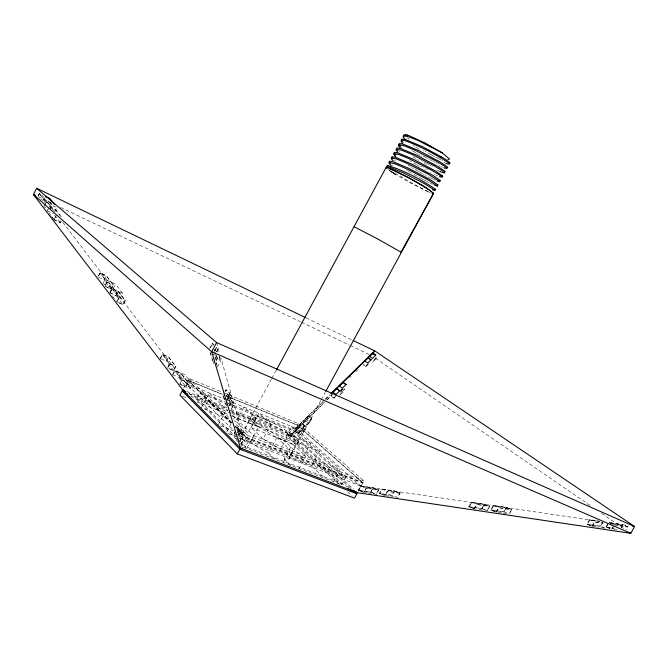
<?xml version="1.0" encoding="UTF-8"?>
<svg xmlns="http://www.w3.org/2000/svg" width="668" height="668" viewBox="0 0 668 668"><rect width="100%" height="100%" fill="white"/><g stroke="black" fill="none" stroke-linecap="round" stroke-linejoin="round"><path stroke-width="0.5" stroke-dasharray="3.34 2.5" d="M271.333 379.324L242.117 433.281L242.158 434.225L237.382 432.355M320.724 400.616L288.927 459L284.142 459.008L292.4 443.811L276.886 437.649L268.553 452.996L275.842 460.052M37.967 195.933L39.278 193.436L41.107 194.313M38.143 196.125L39.395 193.753L42.051 195.023M45.675 196.492L43.495 200.659L45.391 203.122M43.963 206.412L45.215 204.041M44.956 205.068L46.276 202.571L39.278 193.436M52.229 208.474L47.795 202.688L49.975 198.555M50.943 215.547L47.294 210.779L48.973 207.606M50.142 209.334L52.229 205.385L48.605 200.659M50.459 209.752L52.655 205.602L48.847 200.634M54.726 211.313L55.653 209.518L49.282 206.495M54.759 211.781L56.947 207.648L46.059 202.454L39.395 193.753M54.4 218.728L56.087 215.555M61.339 221.158L60.462 222.82L54.1 219.839L56.304 215.672M60.98 220.824L60.145 222.411L53.983 219.521M98.188 276.084L99.975 272.719L106.245 275.542L113.418 284.91L111.189 289.102L105.82 286.722M98.388 276.243L100.091 273.045L106.162 275.775L112.992 284.702L110.863 288.693L104.809 286.004M111.189 289.102L104.016 279.733L106.245 275.542M103.315 282.798L105.11 279.433L115.581 284.125L122.77 293.494L120.532 297.678L111.022 293.477M105.235 285.203L106.938 281.996L100.091 273.045M105.377 285.486L107.164 282.121M109.727 292.609L111.973 288.401L118.219 291.181L125.434 300.6L123.196 304.8L116.958 302.07L119.213 297.853L99.975 272.719M110.387 291.933L112.09 288.726L122.77 293.494M110.078 293.06L112.316 288.852M120.532 297.678L113.351 288.3L115.581 284.125M118.219 291.181L115.981 295.373L123.196 304.8M109.953 292.734L116.007 295.406L118.136 291.415L125.016 300.383L122.879 304.383L116.842 301.744L118.979 297.728L112.09 288.726M160.136 358.549L162.416 354.299L168.553 356.871L175.943 366.515L173.663 370.748L168.411 368.586M162.541 354.633L169.588 363.843L167.417 367.893L173.346 370.339L175.517 366.306L168.478 357.121L162.541 354.633L160.37 358.674L161.547 360.211M173.663 370.748L166.282 361.104L168.553 356.871M167.534 368.227L169.822 363.968L162.416 354.299M172.945 373.838L174.774 370.439L184.994 374.656L192.409 384.334L190.129 388.567L179.926 384.426L182.214 380.159L174.774 370.439M172.711 374.823L174.891 370.765L180.803 373.212L187.883 382.447L185.704 386.488L180.644 384.434M179.801 384.092L181.988 380.034L174.891 370.765M190.129 388.567L182.715 378.89L184.994 374.656M183.717 388.066L187.858 380.368L225.258 395.706M231.546 422.769L187.975 380.15L188.885 378.464L222.427 392.266M209.652 348.496L212.466 343.277L213.835 344.463M210.328 347.819L212.558 343.678L213.885 344.83M214.687 350.333L216.574 346.834L218.269 352.813M213.844 352.128L216.532 347.126L218.152 352.813M213.718 354.599L215.029 352.17M216.382 356.102L215.054 358.566L213.668 353.898M215.48 357.99L216.875 355.401M214.804 360.879L213.443 363.4L211.723 357.731M215.255 360.035L216.616 357.522L220.615 361.062L217.426 366.982L216.307 363.208M216.215 360.469L218.987 355.318M216.307 360.503L218.945 355.601M201.227 407.739L209.234 392.893L228.022 410.987M225.007 391.456L225.976 389.653L229.734 393.135L231.086 397.886L228.665 402.37M225.133 391.724L226.06 390.003L229.7 393.377L230.986 397.903L228.673 402.178M226.402 396.199L227.37 394.412L231.086 397.886M226.469 396.241L227.387 394.537L225.976 389.653M227.279 397.677L229.734 393.135M229.7 393.377L226.895 398.571L227.421 400.349M227.32 399.289L228.272 397.527L231.963 400.992L233.266 405.551L230.41 410.82M227.446 399.556L228.356 397.869L231.93 401.226L233.165 405.568L230.452 410.586M228.723 403.889L229.608 402.094L233.266 405.551M218.277 424.89L226.552 409.576M229.567 405.434L231.963 400.992M229.642 405.459L231.93 401.226M226.711 431.954L231.161 423.737M233.633 419.162L234.618 417.341L258.616 426.927L250.325 442.224L238.752 437.732M255.861 418.11L247.828 432.931L236.113 421.591L243.97 407.062L255.861 418.11L271.041 424.247L263.075 438.926L280.602 449.247L302.738 457.897L310.637 443.385L288.601 434.526L280.602 449.247M237.182 432.513L237.992 430.852L241.407 434.208L238.785 439.06M236.931 427.286L240.271 430.551L241.323 434.233L238.008 430.985L236.856 426.969L240.313 430.342L237.649 435.252L238.217 437.156M237.816 435.528L238.802 433.707L242.092 436.947L243.102 440.496L240.647 445.03M237.891 440.88L239.845 437.273L238.726 433.398L242.133 436.738L243.185 440.471L240.614 445.23M271.834 378.414L275.792 371.099M242.158 434.225L250.333 419.137L231.312 411.488M239.52 441.556L242.133 436.738M239.612 441.531L242.092 436.947M263.075 438.926L251.151 427.57L258.95 413.175L271.041 424.247M241.424 446.257L246.191 437.456L235.119 426.618M223.388 392.659L298.137 423.428L363.91 480.968L362.958 482.714L246.325 437.223L247.344 435.344L234.76 423.103M228.347 403.263L291.883 429.081L345.874 477.286L341.715 484.885L244.956 447.794L249.339 439.711L235.261 425.95M246.884 448.144L253.648 435.661L232.422 415.22M302.738 457.897L284.017 440.613L291.674 426.526L340.187 469.654L332.38 483.933M339.244 484.242L289.661 439.01L291.807 435.068L228.331 409.517M231.729 412.223L288.626 435.085L292.342 434.083L297.168 425.207L226.21 396.099M362.958 482.714L297.277 425.007L298.137 423.428M298.011 433.858L300.183 429.875L304.633 425.466L302.487 429.415L298.011 433.858L294.922 431.102L297.135 427.128L302.061 431.353L300.199 434.776L295.398 430.501L297.243 427.102M299.239 426.735L301.068 423.37L305.877 427.553L304.032 430.952L300.199 434.776M304.524 419.905L302.345 423.821L306.695 419.554L308.649 415.872L311.639 418.41L309.618 422.118L305.485 426.217L301.535 422.777L299.347 426.718L302.487 429.415M445.147 161.731L444.245 162.683M295.081 430.902L298.07 433.565L300.132 429.775M283.566 462.214L290.196 450.023L276.886 437.649M309.768 422.193L311.889 418.302L308.8 415.68L306.695 419.554L309.768 422.193L305.426 426.501L301.385 422.978M304.383 425.583L302.328 429.34L298.07 433.565M305.426 426.501L307.514 422.477M289.327 458.29L289.11 457.271L297.227 442.341C301.827 438.392 285.336 430.66 282.915 428.297C273.446 423.094 263.76 417.066 252.896 415.571C246.801 418.427 264.753 427.67 266.615 429.466C276.26 434.718 286.138 441.097 297.26 442.316L319.446 451.217L311.43 465.93L325.074 478.522M321.224 399.706L325.207 392.383M297.394 443.594L298.496 441.59M332.48 393.001L331.044 395.631L333.983 397.953L335.453 396.491M330.902 395.807L333.942 398.203L335.553 395.239M340.855 390.738L341.799 388.993M340.839 390.947L342.333 388.2M298.963 468.969L305.919 456.194L292.4 443.811M339.711 395.322L341.431 392.166L344.671 388.943L342.96 392.083L340.363 394.679M362.916 364.419L365.88 366.515L367.258 363.818M378.865 489.978L366.181 488.108L363.776 492.5L358.098 490.32L360.52 485.912L373.237 487.79L378.865 489.978L376.443 494.378L374.498 494.095M358.641 490.337L360.945 486.137L373.053 487.916L378.505 490.036L376.201 494.228L370.748 492.124L358.641 490.337L364.135 492.441L367.149 492.892M358.365 491.089L362.833 482.931L297.168 425.207M364.135 492.441L366.423 488.258L378.505 490.036M370.748 492.124L373.053 487.916M358.098 490.32L370.807 492.207L373.237 487.79M400.115 493.118L387.348 491.23L384.927 495.639L379.315 493.468L381.737 489.043L394.546 490.93L400.115 493.118L397.685 497.535L392.041 495.28L379.858 493.477L382.171 489.26L394.362 491.055L399.756 493.176L397.443 497.384M399.756 493.176L387.59 491.381L385.286 495.581L390.354 496.332M394.546 490.93L392.108 495.364L379.315 493.468M468.802 506.728L471.282 502.236L484.475 504.181L489.786 506.352L487.306 510.836L481.987 508.682L468.802 506.728L474.163 508.882L478.38 509.392M473.67 508.473L469.353 506.736L471.717 502.461L484.275 504.315L489.41 506.411L487.047 510.678M474.163 508.882L476.635 504.407L489.786 506.352M474.53 508.824L476.885 504.565L489.41 506.411M469.353 506.736L481.904 508.599L484.275 504.315M481.987 508.682L484.475 504.181M495.213 511.78L490.805 509.985L493.301 505.484L506.586 507.438L511.83 509.609L509.834 513.199M495.614 511.73L491.347 509.993L493.727 505.709L506.377 507.571L511.454 509.667L509.074 513.951M496.099 512.139L498.579 507.647L511.83 509.609M496.474 512.08L498.837 507.805L511.454 509.667M491.347 509.993L503.998 511.872L506.377 507.571M506.586 507.438L504.081 511.955L490.805 509.985M596.299 526.893L591.915 526.359L586.913 524.23L589.46 519.654L598.269 520.957M591.489 525.95L587.464 524.238L589.886 519.879L599.931 521.366M591.915 526.359L594.453 521.8L603.237 523.102M592.299 526.3L594.72 521.958L602.728 523.144M587.464 524.238L600.499 526.167L602.937 521.808M603.171 521.675L600.607 526.259L586.913 524.23M607.73 523.879L605.3 528.229L597.301 527.035M608.114 523.821L605.567 528.38L600.499 526.167M609.792 528.547L606.494 527.127L607.78 524.839M613.767 525.716L611.821 529.198L607.045 527.135L608.022 525.39M611.437 529.256L612.715 526.968M621.148 527.336L622.618 524.706L627.352 526.776L625.883 529.39M621.131 527.636L622.852 524.58L627.736 526.718L626.033 529.766M242.117 433.281L243.853 432.413L247.828 432.931M302.061 431.353L305.877 427.553M340.379 391.607L343.953 388.058M368.46 363.751L365.914 366.281L363.759 364.761M333.942 398.203L335.227 396.934M340.964 391.239L344.095 388.133M365.88 366.515L368.561 363.851M311.889 418.302L307.564 422.577L304.466 419.913L308.8 415.68M230.811 409.267L292.342 434.083L324.356 402.654M327.337 399.731L332.547 394.613M349.673 377.804L351.159 376.343M355.626 371.959L358.607 369.037M292.918 433.023L324.097 402.445M326.594 399.998L331.737 394.947M294.922 431.102L299.398 426.71M324.423 399.99L295.557 428.163L291.883 429.081L288.083 436.079L341.715 484.885M325.157 399.272L329.6 394.938M301.535 422.777L297.076 427.136L300.183 429.875M294.98 429.232L323.17 401.685M325.683 399.23L330.05 394.955M242.175 447.56L245.582 446.641L342.308 483.799L352.119 489.569M609.057 522.543L622.852 524.58M610.494 522.919L622.618 524.706M237.666 434.434L244.288 440.98L249.339 439.711L345.874 477.286L361.046 486.195L599.505 521.349M610.861 523.019L628.404 525.607M613.992 524.689L627.736 526.718M614.259 524.848L627.352 526.776M607.045 527.135L614.109 528.188M606.494 527.127L614.368 528.296M368.151 493.034L371.174 493.485M391.364 496.483L393.394 496.783M479.348 509.534L484.158 510.252M498.136 512.44L502.286 512.94M503.221 513.199L508.106 513.801M613.834 529.49L618.869 530.242M431.971 193.244L430.526 192.751M389.252 170.515L407.204 181.295L427.553 191.532M370.807 492.207L376.443 494.378M228.147 433.615L237.791 437.356M289.11 457.271L311.43 465.93M360.52 485.912L366.181 488.108M366.423 488.258L244.288 440.98L220.832 357.639M379.858 493.477L384.384 495.23M443.418 167.643L442.558 167.301M246.191 437.456L362.833 482.931M247.344 435.344L363.91 480.968M220.189 425.633L233.566 430.86M381.737 489.043L387.59 491.381M253.648 435.661L340.187 469.654M204.132 408.891L230.301 419.287M234.176 420.823L236.113 421.591M251.151 427.57L284.017 440.613M440.596 171.801L441.055 171.985L440.095 171.593L441.064 172.002M182.781 396.308L186.639 397.844M197.227 402.078L230.928 415.546M231.888 415.93L289.661 439.01M188.986 393.552L197.01 398.27L227.871 410.67M231.161 413.258L196.434 399.33L191.09 396.182M232.13 413.642L288.083 436.079L291.807 435.068L352.228 489.611M186.589 391.423L226.961 407.714M188.902 393.644L227.37 409.125M227.788 404.307L199.866 392.976L232.431 424.906M228.748 404.699L291.34 430.083L345.281 478.371L248.713 440.872L236.13 428.53M481.904 508.599L486.187 510.335M428.672 192.008L429.649 192.409M227.387 402.871L200.433 391.916L186.155 383.532L61.999 221.392M471.282 502.236L476.885 504.565M181.988 380.034L192.409 384.334M503.998 511.872L509.333 514.101M226.602 399.982L186.155 383.532L233.984 430.793M227.571 400.374L295.557 428.163L361.046 486.195M187.975 380.15L222.486 394.32M226.327 395.89L297.277 425.007M493.301 505.484L498.837 507.805M172.486 374.69L182.715 378.89M444.813 162.917L444.612 162.842M169.588 363.843L175.517 366.306M169.822 363.968L175.943 366.515M161.021 358.908L166.315 361.154M440.788 171.885L439.903 171.501M589.46 519.654L594.72 521.958M610.702 523.261L613.166 524.33M609.483 522.768L613.299 524.43M118.979 297.728L125.434 300.6M441.89 167.008L440.93 166.574M102.872 283.633L113.351 288.3M439.845 171.476L438.241 170.741M106.938 281.996L113.418 284.91M98.63 277.32L104.033 279.767M437.49 175.801L435.887 175.058M433.432 184.744L432.847 184.477M435.144 180.126L433.874 179.533M442.583 160.587L442.016 160.32M439.895 166.098L439.16 165.748M47.294 210.779L53.473 213.685M44.071 206.729L45.9 207.598M49.39 206.813L55.561 209.735L59.811 215.28M437.54 170.415L436.814 170.064M38.101 196.718L52.213 203.439M60.679 207.481L300.525 321.801M301.468 322.252L349.439 345.114M350.374 345.565L369.187 354.533M40.656 199.289L47.795 202.688M431.854 184.009L431.194 183.692M306.186 317.91L352.203 340.037M433.198 179.208L432.497 178.865M428.363 191.866L412.298 183.299L396.5 173.722M440.847 159.761L440.237 159.468M434.835 174.557L434.083 174.189M438.5 164.077L437.69 163.677M430.852 183.525L430.15 183.182M440.028 159.368L438.542 158.633M432.121 178.69L430.96 178.114M268.553 452.996L258.85 447.76L250.325 442.224M436.847 163.259L435.987 162.825M429.015 182.614L428.221 182.214M438.325 158.516L436.997 157.84M430.559 177.905L429.324 177.279M427.812 182.005L426.56 181.362M435.11 162.374L434.208 161.906M430.81 172.544L431.236 172.761M436.772 157.723L435.853 157.256M428.472 176.836L428.898 177.062M431.87 166.207L432.321 166.441M426.134 181.137L423.454 179.717M434.918 156.763L434.217 156.387M432.822 161.18L433.29 161.431M426.702 175.918L427.153 176.152M430.952 165.722L430.017 165.23M432.355 160.938L431.403 160.429M427.687 169.522L428.155 169.772M425.783 175.433L424.856 174.933M433.741 156.137L432.53 155.485M430.927 160.17L429.958 159.644M429.073 164.72L427.136 163.668M422.994 179.475L420.623 178.189M426.259 168.753L426.735 169.012M432.288 155.352L430.818 154.55M423.437 174.164L423.913 174.423M424.806 169.346L425.282 169.614M428.489 158.842L428.981 159.109M422.477 173.638L421.5 173.096M430.576 154.417L426.334 152.02M426.652 163.401L425.666 162.858M425.666 164.253L426.159 164.52M420.147 177.922L419.17 177.387M421.007 172.828L420.022 172.277M427.503 158.291L426.501 157.74M424.18 163.426L424.681 163.702M422.844 166.866L423.337 167.142M425.174 162.583L424.18 162.023M417.692 176.561L418.193 176.836M419.529 171.993L418.535 171.434M421.349 166.031L421.85 166.307M426.009 157.456L422.51 155.444M416.707 176.001L411.221 172.828M422.677 161.172L423.178 161.456M419.863 166.582L420.364 166.866M418.034 171.15L414.043 168.837M419.362 166.299L418.36 165.722M421.182 160.312L421.683 160.596M425.833 151.736L425.09 151.302M417.867 165.43L416.865 164.846M419.688 159.435L420.18 159.727M424.088 150.718L423.437 150.325M421.024 155.978L421.525 156.27M416.373 164.553L411.981 161.915M421.024 154.567L421.516 154.859M418.201 159.978L418.694 160.27M413.55 168.545L412.565 167.96M410.728 172.536L409.743 171.952M420.038 155.393L419.053 154.809M416.723 159.093L417.216 159.385M411.096 167.075L411.58 167.376M409.259 171.659L408.29 171.075M418.56 154.508L417.592 153.924M415.746 158.508L411.972 156.162M409.651 166.198L410.135 166.491M406.854 170.198L407.33 170.49M418.97 149.039L419.446 149.331M416.64 153.331L417.116 153.623M409.183 165.906L408.24 165.33M411.505 161.623L410.569 161.038M418.494 148.747L417.558 148.154M415.696 152.747L412.958 151.001M409.643 160.454L410.102 160.746M417.091 147.862L415.73 146.993M389.344 170.24L394.229 173.655L389.511 170.373M394.88 174.081L393.669 173.296L395.957 174.824M412.081 150.434L412.515 150.718M394.078 173.555L395.523 174.507M394.229 173.655L393.293 173.045M414.411 146.133L414.845 146.417M393.92 173.455L389.594 170.365M395.706 173.196L395.122 172.812M412.874 145.098L413.659 145.632M392.959 172.803L393.594 173.237L389.736 170.39M375.449 358.24L591.238 506.21M601.559 513.291L623.912 528.613M288.601 434.526L294.329 438.985L297.227 442.341M258.616 426.927L253.422 422.844L250.333 419.137M409.359 139.353L407.355 137.783M387.774 169.438L388.459 169.948M340.613 390.271L342.96 392.083M395.631 161.222L394.83 160.587M393.009 165.33L392.483 164.921M402.128 147.803L401.627 147.386M399.522 151.928L399.038 151.527M214.887 349.848L217.593 352.22M214.219 349.372L217.501 352.245M403.739 142.843L403.305 142.451M292.342 434.083L353.597 489.226M288.626 435.085L342.308 483.799M347.627 491.89L352.211 496.065M227.387 394.537L230.986 397.903M233.165 405.568L229.625 402.228L228.272 397.527M284.142 459.008L291.549 466.064M188.885 378.464L230.318 418.778M231.554 422.335L200.433 391.916L196.434 399.33L236.138 438.985M235.245 426.384L246.325 437.223M187.858 380.368L231.429 423.003M239.82 437.139L243.185 440.471M197.01 398.27L235.278 436.379M239.695 440.78L245.582 446.641M240.547 443.393L244.956 447.794M55.653 209.518L61.489 217.142M41.725 194.922L53.766 210.637M54.626 215.188L60.462 222.82M51.553 216.34L53.373 218.728M112.458 296.007L116.842 301.744M52.346 217.543L54.1 219.839M210.57 353.222L211.138 355.092M212.249 358.741L213.61 363.242M223.546 396.057L224.632 399.631M225.893 403.781L226.41 405.493M234.418 431.937L235.52 435.578M210.078 352.312L210.971 355.259M223.337 396.007L224.481 399.756M225.684 403.731L226.227 405.526M234.218 431.845L235.378 435.678M236.138 438.183L237.257 441.874M216.131 362.215L217.459 366.707M212.466 343.277L213.109 345.581M215.221 352.729L216.624 357.639M219.254 356.278L220.615 361.062M240.313 430.342L241.407 434.208M219.204 356.512L220.507 361.071M216.599 342.575L219.705 353.623M297.594 442.876C291.423 446.608 280.518 438.066 274.114 435.962C265.931 430.843 255.276 426.869 250.333 418.235C257.798 415.521 266.741 422.836 273.913 425.441C282.13 430.459 292.283 434.526 297.594 442.876M180.878 372.961L178.632 377.245L186.021 386.897L188.309 382.655L180.878 372.961M374.255 359.501L372.652 362.432L375.458 359.635L377.044 356.72L374.255 359.501"/><path stroke-width="1" d="M305.243 317.459L36.656 188.301L33.4 194.48L182.74 389.878L240.472 448.019L357.472 492.717L630.784 533.331L634.6 526.526L374.74 350.875L353.138 340.488M36.656 188.301L216.599 342.575L211.656 351.744L240.472 448.019M276.293 370.181L386.02 167.601M353.005 490.312L356.879 493.811L354.499 498.153L237.29 453.881L239.837 449.188L242.4 448.495M325.708 391.465L433.59 193.244L425.524 187.282L407.872 177.212L391.431 169.154L386.789 167.509L386.037 167.576L386.38 168.227M401.025 252.187L433.54 193.436M331.077 393.494L374.74 350.875M331.219 393.819L374.247 351.769M435.645 189.487L434.951 189.353M405.752 135.27L407.28 135.27M387.724 165.547L386.981 165.823L387.215 166.524M387.899 165.555C404.858 170.841 421.09 179.492 435.736 189.395M632.538 526.217L634.6 526.526L216.599 342.575M449.23 163.192L450.065 163.067L449.28 162.065L443.385 157.982L422.301 146.593L406.052 139.837L402.094 139.094L401.276 139.428L401.376 140.263M444.604 171.952L445.28 171.801L444.329 170.783L437.774 166.449L416.89 155.318L401.234 148.739L397.31 147.92L396.516 148.213L396.642 149.006M407.655 135.337C410.002 135.688 401.794 133.199 403.881 136.122M447.869 159.452L449.531 159.084L442.391 152.972M432.53 193.394L433.565 193.169M446.85 167.559L447.677 167.459L446.733 166.365L440.195 161.982L418.794 150.576L403.021 144.104L399.447 143.528L398.863 143.887L399.155 144.881M439.853 180.677L440.513 180.627L432.522 175.141L411.488 164.036L396.107 157.523L392.408 156.738L391.765 156.988L391.907 157.74M441.965 176.243L442.901 176.235L435.344 170.916L413.392 159.293L398.211 152.989L394.671 152.346L394.112 152.663L394.429 153.607M437.223 184.961L438.125 185.044L430.1 179.6L408.006 168.01L393.11 161.773L389.795 161.163L389.335 161.564L389.795 162.458M441.815 176.202L441.306 176.043M389.736 168.929L390.989 169.363M401.301 252.304L378.589 239.461L354.257 226.778M408.457 135.387L425.307 143.119L442.383 152.922L417.308 140.096L407.806 136.489L403.305 135.921L403.163 136.998L405.109 139.228M444.195 167.969L447.076 168.587L444.07 165.948L436.162 161.088L414.953 150.183L403.973 145.699L398.529 144.722L398.429 145.749L400.399 147.912M441.832 172.311L444.688 172.979L441.657 170.39L433.732 165.564L412.523 154.667L401.56 150.15L396.149 149.123L396.057 150.116L397.836 152.07M445.781 163.326C459.834 168.06 427.027 149.933 426.986 150.333C425.933 149.832 394.245 133.65 402.545 143.386M439.477 176.653L442.3 177.362L439.243 174.824L430.843 169.781L409.584 158.917L398.813 154.483L393.694 153.556L393.769 154.6L395.698 156.596M391.74 169.655L392.567 169.998M184.66 390.646L182.74 389.878L185.412 391.448M185.053 392.091L182.172 390.93L179.901 395.155L237.29 453.881M437.114 180.995L439.911 181.754L428.413 174.248L407.154 163.401L396.4 158.934L391.314 157.957L391.331 158.85L393.135 160.754M434.751 185.328L437.532 186.138L428.188 179.968L409.952 170.365L395.389 163.885L388.876 162.382L389.127 163.451L391.214 165.455M441.631 157.264L440.546 156.796M432.63 189.762L435.144 190.514L424.456 183.692L404.349 173.321L389.778 167.217L386.705 166.683L386.972 168.052M393.16 170.248L394.103 170.657M394.437 170.808L395.473 171.267M395.832 171.434L408.866 177.989M35.279 195.373L33.4 194.48L211.656 351.744L630.784 533.331L629.064 532.154M45.524 196.425L49.975 198.555L54.417 204.341M409.342 178.239L411.237 179.266M411.713 179.525L419.471 183.909M353.906 490.621L357.472 492.717M187.524 394.078L182.172 390.93L239.837 449.188L356.879 493.811L347.961 488.558M419.896 184.159L420.731 184.66M421.141 184.902L424.222 186.773M424.572 186.99L426.251 188.05M426.56 188.251L428.263 189.386M372.711 353.28L375.566 355.226M372.46 353.589L373.988 354.633M368.01 357.864L370.882 359.852M428.522 189.562L430.05 190.664M342.909 382.397L345.84 384.609M336.63 388.534L339.569 390.805M430.568 191.073L431.002 191.432M395.84 155.118L395.306 154.609M400.541 146.426L400.015 145.908M397.827 150.425L397.36 149.941M390.429 163.151L390.02 162.716M402.537 141.725L402.078 141.224M395.147 154.45L394.738 154.007M387.782 167.209L387.34 166.699M399.865 145.741L399.464 145.29M392.5 158.5L392.058 157.974M339.803 390.705L335.962 394.504L332.914 392.124L336.764 388.358L339.803 390.705M346.074 384.509L342.333 388.2L339.294 385.887L343.043 382.221L346.074 384.509M371.099 359.76L367.767 363.058L364.786 360.979L368.135 357.706L371.099 359.76M375.783 355.134L372.519 358.357L369.554 356.32L372.827 353.121L375.783 355.134"/></g></svg>
